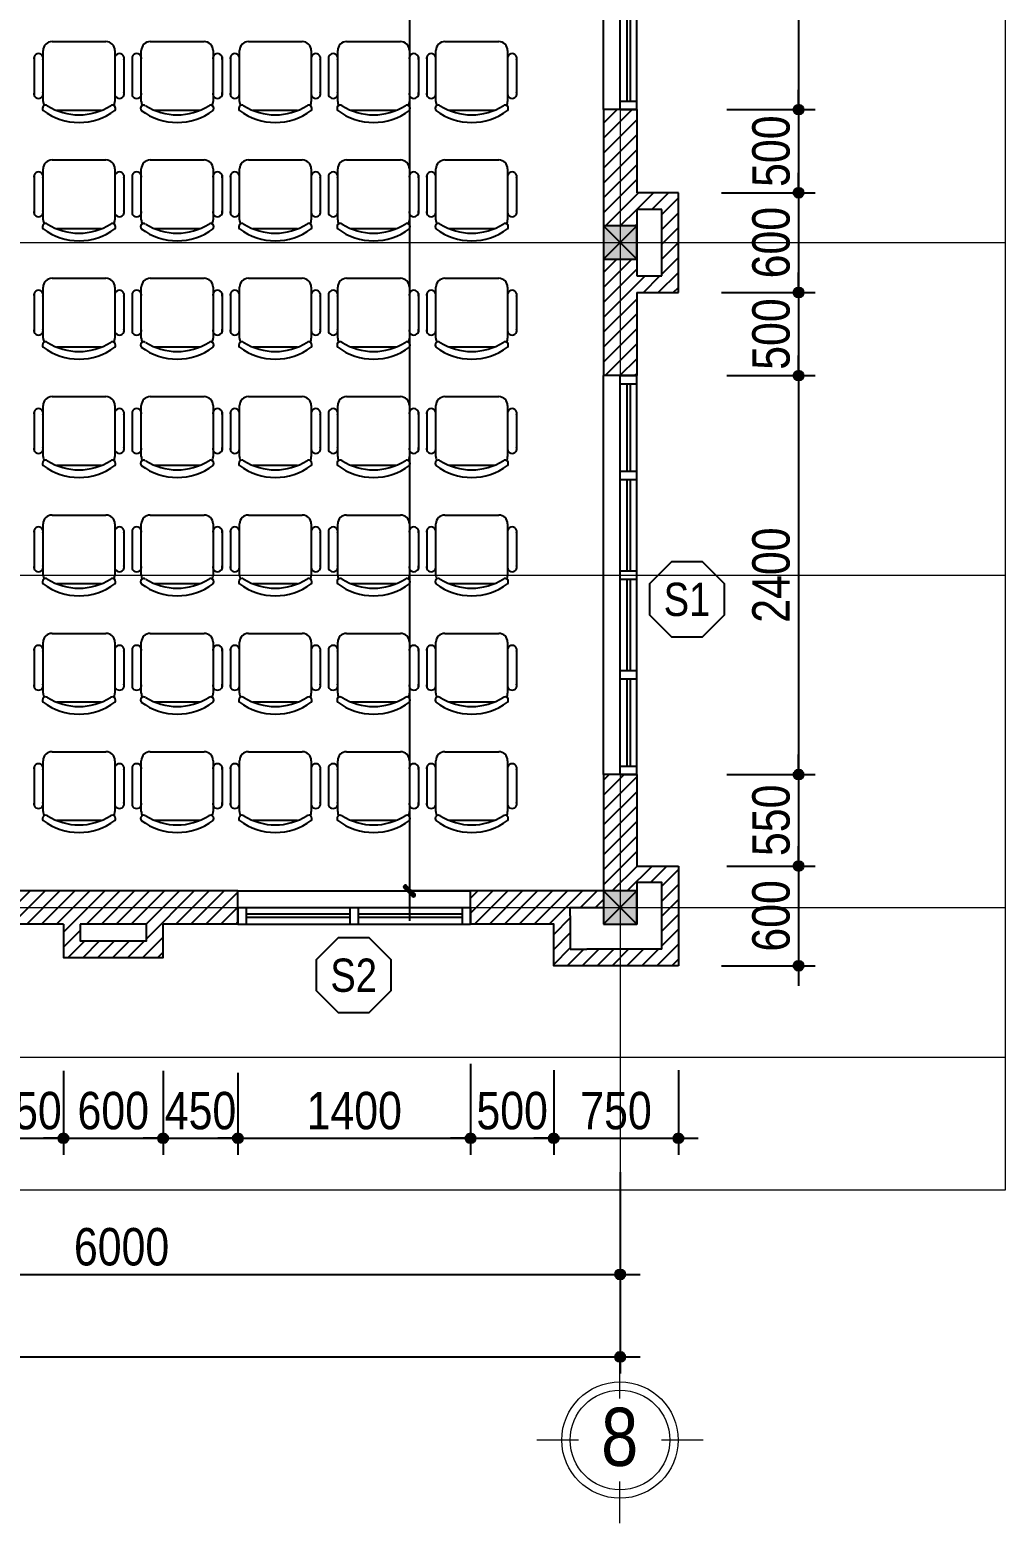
# Model space of a CAD drawing. Extents: x -79995 to 347433, y -157641 to 104789.
# Drawn here: x 16347 to 22215, y 58549 to 67531 of the extents above; entities that cross this region are included whole.
import ezdxf
from ezdxf.enums import TextEntityAlignment as Align

# ---------------------------------------------------------------- set-up
doc = ezdxf.new("R2010")
doc.units = 0
doc.linetypes.add('ACAD_ISO10W100', pattern=[18, 12, -3, 0, -3])
doc.layers.get('0').update_dxf_attribs({"color": 255, "linetype": 'CONTINUOUS'})
doc.layers.get('DEFPOINTS').update_dxf_attribs({"linetype": 'CONTINUOUS'})
for name, color, linetype in [('009', 251, 'CONTINUOUS'), ('DIM', 1, 'CONTINUOUS'), ('DOOR', 20, 'CONTINUOUS'), ('MEDIUM', 2, 'CONTINUOUS'), ('TAGS', 60, 'CONTINUOUS'), ('TUONG', 131, 'CONTINUOUS'), ('vat dung', 44, 'CONTINUOUS'), ('WALL', 4, 'CONTINUOUS')]:
    doc.layers.add(name, color=color, linetype=linetype)
doc.layers.add('TEN TRUC', color=3, linetype='CONTINUOUS', lineweight=18)
doc.layers.add('TRUC', color=24, linetype='CONTINUOUS', lineweight=0)
doc.styles.add('HEL-CONDENSE', font='')
doc.styles.add('KICHTHUOC', font='', dxfattribs={"width": 0.8})
doc.styles.add('VNI-HELVE-CONDENSEN', font='')
doc.styles.get('HEL-CONDENSE').set_extended_font_data('VNI-Helve-Condense')
doc.styles.get('KICHTHUOC').set_extended_font_data('VNI-Helve-Condense')
doc.styles.get('VNI-HELVE-CONDENSEN').set_extended_font_data('VNI-Helve-Condense')
doc.dimstyles.new('1-100', dxfattribs={"dimtxt": 200, "dimasz": 60, "dimexe": 0, "dimexo": 0, "dimgap": 70, "dimtad": 1, "dimtoh": 1, "dimdec": 0, "dimzin": 9, "dimdsep": 46, "dimtxsty": 'KICHTHUOC', "dimblk": 'KTHUOC', "dimcen": 15, "dimdle": 150, "dimclrd": 256, "dimclre": 256, "dimclrt": 7, "dimadec": 0, "dimazin": 0, "dimtfac": 1, "dimtdec": 0, "dimtix": 1, "dimtmove": 2, "dimatfit": 3, "dimfxl": 1, "dimtolj": 1, "dimtzin": 1, "dimarcsym": 0})
doc.dimstyles.new('D100', dxfattribs={"dimtxt": 225, "dimasz": 1.2, "dimexe": 100, "dimexo": 0, "dimgap": 50, "dimtad": 1, "dimdec": 0, "dimzin": 13, "dimdsep": 46, "dimtxsty": 'HEL-CONDENSE', "dimblk": 'D50', "dimcen": 0, "dimclrd": 1, "dimclre": 1, "dimclrt": 7, "dimadec": 0, "dimazin": 0, "dimtfac": 1, "dimtdec": 0, "dimtmove": 0, "dimatfit": 3, "dimldrblk": 'D50', "dimfxl": 1, "dimtolj": 1, "dimtzin": 13, "dimarcsym": 0})

# ---------------------------------------------------------------- blocks, each defined once
blk = doc.blocks.new('A$C419169B2')
at = {"layer": 'vat dung'}
for p, q in [((-166.4, 1192.5), (157.6, 1192.5)), ((-275.2, 1100.2), (-275.2, 870.7)), ((-220.4, 832.5), (-220.4, 1138.5)), ((211.6, 1138.5), (211.6, 832.5)), ((265.6, 1100.2), (265.6, 870.7)), ((129.5, 778.5), (-138.4, 778.5))]:
    blk.add_line(p, q, dxfattribs=at)
for centre, radius, start, end in [((-166.4, 1138.5), 54, 90, 180), ((157.6, 1138.5), 54, 0, 90), ((-248.2, 1092.3), 28.1, 343.7398, 196.2602), ((238.6, 1092.3), 28.1, 343.7398, 196.2602), ((-248.2, 878.6), 28.1, 163.7398, 16.2602), ((-204.6, 790.3), 19.7, 57.97259, 216.69006), ((-166.4, 832.5), 54, 180, 207.58444), ((195.7, 790.3), 19.7, 323.30994, 122.02741), ((157.6, 832.5), 54, 332.41556, 0), ((238.6, 878.6), 28.1, 163.7398, 16.2602), ((-4.4, 1066.5), 360, 233.1301, 306.8699), ((-4.4, 1105.6), 353.5, 237.57575, 302.42425)]:
    blk.add_arc(centre, radius, start, end, dxfattribs=at)
blk = doc.blocks.new('s11')
at = {"layer": 'DOOR'}
for p, q in [((0, 0), (0, -100)), ((1400, 0), (0, 0)), ((50, 0), (50, -100)), ((1350, 0), (1350, -100)), ((1400, 0), (1400, -100)), ((1400, -100), (0, -100))]:
    blk.add_line(p, q, dxfattribs=at)
at = {"layer": 'DOOR', "linetype": 'ByBlock', "lineweight": -2}
for p, q in [((675, -100), (675, 0)), ((725, -100), (725, 0))]:
    blk.add_line(p, q, dxfattribs=at)
at = {"layer": 'DOOR', "color": 251}
for p, q in [((50, -40), (675, -40)), ((50, -60), (675, -60)), ((725, -40), (1350, -40)), ((725, -60), (1350, -60))]:
    blk.add_line(p, q, dxfattribs=at)
blk = doc.blocks.new('A$C1CA434F2')
at = {"layer": 'DOOR'}
for p, q in [((-289.1, -309.3), (-289.1, -409.3)), ((-289.1, -309.3), (2110.9, -309.3)), ((-239.1, -309.3), (-239.1, -409.3)), ((885.9, -309.3), (885.9, -409.3)), ((935.9, -309.3), (935.9, -409.3)), ((1486.2, -309.3), (1486.2, -409.3)), ((1536.2, -309.3), (1536.2, -409.3)), ((2060.9, -309.3), (2060.9, -409.3)), ((2110.9, -309.3), (2110.9, -409.3)), ((-289.1, -409.3), (2110.9, -409.3))]:
    blk.add_line(p, q, dxfattribs=at)
at = {"layer": 'DOOR', "color": 251}
for p, q in [((285.2, -349.3), (-239.1, -349.3)), ((885.9, -349.3), (335.2, -349.3)), ((1486.2, -349.3), (935.9, -349.3)), ((2060.9, -349.3), (1536.2, -349.3)), ((285.2, -369.3), (-239.1, -369.3)), ((885.9, -369.3), (335.2, -369.3)), ((1486.2, -369.3), (935.9, -369.3)), ((2060.9, -369.3), (1536.2, -369.3))]:
    blk.add_line(p, q, dxfattribs=at)
at = {"layer": 'DOOR', "linetype": 'ByBlock', "lineweight": -2}
for p, q in [((285.2, -409.3), (285.2, -309.3)), ((335.2, -409.3), (335.2, -309.3))]:
    blk.add_line(p, q, dxfattribs=at)
blk = doc.blocks.new('D50')
at = {"layer": 'DIM'}
blk.add_hatch(color=256, dxfattribs=at).paths.add_polyline_path([(25, 0, 1), (-25, 0, 1)])
blk.add_line((25, 0), (100, 0), dxfattribs=at)
blk.add_circle((0, 0), 25, dxfattribs=at)
blk = doc.blocks.new('*D403')
at = {"layer": 'DEFPOINTS', "color": 0, "transparency": 16777216}
for p in [(13898.5, 60660.4), (19898.5, 60660.4), (19898.5, 60045.2)]:
    blk.add_point(p, dxfattribs=at)
at = {"layer": 'DIM', "color": 1, "lineweight": -2, "transparency": 16777216}
for p, q in [((13898.5, 60660.4), (13898.5, 59945.2)), ((19898.5, 60660.4), (19898.5, 59945.2)), ((13899.7, 60045.2), (19897.3, 60045.2))]:
    blk.add_line(p, q, dxfattribs=at)
at = {"layer": 'DIM', "color": 1, "lineweight": -2, "transparency": 16777216, "xscale": 1.199999999999999, "yscale": 1.199999999999999, "zscale": 1.199999999999999, "rotation": 180}
blk.add_blockref('D50', (13898.5, 60045.2), dxfattribs=at)
at = {"layer": 'DIM', "color": 1, "lineweight": -2, "transparency": 16777216, "xscale": 1.199999999999999, "yscale": 1.199999999999999, "zscale": 1.199999999999999}
blk.add_blockref('D50', (19898.5, 60045.2), dxfattribs=at)
at = {"layer": 'DIM', "color": 7, "transparency": 16777216, "insert": (16898.5, 60210.1), "char_height": 225, "attachment_point": 5, "style": 'HEL-CONDENSE'}
blk.add_mtext('\\A1;6000', dxfattribs=at)
blk = doc.blocks.new('*D404')
at = {"layer": 'DEFPOINTS', "color": 0, "transparency": 16777216}
for p in [(-13101.5, 60660.4), (19898.5, 60660.4), (19898.5, 59549)]:
    blk.add_point(p, dxfattribs=at)
at = {"layer": 'DIM', "color": 1, "lineweight": -2, "transparency": 16777216}
for p, q in [((-13101.5, 60660.4), (-13101.5, 59449)), ((19898.5, 60660.4), (19898.5, 59449)), ((-13100.3, 59549), (19897.3, 59549))]:
    blk.add_line(p, q, dxfattribs=at)
at = {"layer": 'DIM', "color": 1, "lineweight": -2, "transparency": 16777216, "xscale": 1.199999999999999, "yscale": 1.199999999999999, "zscale": 1.199999999999999, "rotation": 180}
blk.add_blockref('D50', (-13101.5, 59549), dxfattribs=at)
at = {"layer": 'DIM', "color": 1, "lineweight": -2, "transparency": 16777216, "xscale": 1.199999999999999, "yscale": 1.199999999999999, "zscale": 1.199999999999999}
blk.add_blockref('D50', (19898.5, 59549), dxfattribs=at)
at = {"layer": 'DIM', "color": 7, "transparency": 16777216, "insert": (3398.5, 59713.9), "char_height": 225, "attachment_point": 5, "style": 'HEL-CONDENSE'}
blk.add_mtext('\\A1;33000', dxfattribs=at)
blk = doc.blocks.new('A$C206177D3')
at = {"layer": 'TEN TRUC', "ltscale": 1000}
for p, q in [((-36.6, 240.1), (-36.6, 490.1)), ((-286.6, -9.9), (-536.6, -9.9)), ((463.4, -9.9), (213.4, -9.9)), ((-36.6, -509.9), (-36.6, -259.9))]:
    blk.add_line(p, q, dxfattribs=at)
blk.add_circle((-36.6, -9.9), 350, dxfattribs=at)
at = {"layer": 'TEN TRUC', "color": 254, "ltscale": 1000}
blk.add_circle((-36.6, -9.9), 300, dxfattribs=at)
blk = doc.blocks.new('A$C225A2996')
at = {"layer": 'WALL'}
blk.add_hatch(color=4, dxfattribs=at).paths.add_polyline_path([(531.4, 81.6), (731.4, 81.6), (731.4, 281.6), (531.4, 281.6)])
at = {"layer": 'WALL', "color": 4}
for p, q in [((531.4, 281.6), (731.4, 81.6)), ((531.4, 81.6), (731.4, 281.6))]:
    blk.add_line(p, q, dxfattribs=at)
blk.add_lwpolyline([(531.4, 81.6), (731.4, 81.6), (731.4, 281.6), (531.4, 281.6)], close=True, dxfattribs=at)
blk = doc.blocks.new('KH-CUADI')
at = {"layer": 'TAGS'}
blk.add_lwpolyline([(-124, 300), (-300, 124), (-300, -124), (-124, -300), (124, -300), (300, -124), (300, 124), (124, 300)], close=True, dxfattribs=at)
at = {"layer": 'TAGS', "style": 'VNI-HELVE-CONDENSEN'}
blk.add_attdef('D', text='', height=300, dxfattribs=at).set_placement((0, 0), align=Align.MIDDLE)
blk = doc.blocks.new('*D419')
at = {"layer": 'DEFPOINTS', "color": 0, "transparency": 16777216}
for p in [(20541, 69451.7), (20541, 67051.7), (20972.1, 67051.7)]:
    blk.add_point(p, dxfattribs=at)
at = {"layer": 'DIM', "color": 1, "lineweight": -2, "transparency": 16777216}
for p, q in [((20541, 69451.7), (21072.1, 69451.7)), ((20972.1, 69450.5), (20972.1, 67052.9)), ((20541, 67051.7), (21072.1, 67051.7))]:
    blk.add_line(p, q, dxfattribs=at)
at = {"layer": 'DIM', "color": 1, "lineweight": -2, "transparency": 16777216, "xscale": 1.199999999999999, "yscale": 1.199999999999999, "zscale": 1.199999999999999}
for p, rotation in [((20972.1, 69451.7), 90), ((20972.1, 67051.7), 270)]:
    blk.add_blockref('D50', p, dxfattribs=dict(at, rotation=rotation))
at = {"layer": 'DIM', "color": 7, "transparency": 16777216, "insert": (20807.2, 68251.7), "char_height": 225, "attachment_point": 5, "rotation": 90, "style": 'HEL-CONDENSE'}
blk.add_mtext('\\A1;2400', dxfattribs=at)
blk = doc.blocks.new('*D420')
at = {"layer": 'DEFPOINTS', "color": 0, "transparency": 16777216}
for p in [(20541, 67051.7), (20507.4, 66551.7), (20972.1, 66551.7)]:
    blk.add_point(p, dxfattribs=at)
at = {"layer": 'DIM', "color": 1, "lineweight": -2, "transparency": 16777216}
for p, q in [((20541, 67051.7), (21072.1, 67051.7)), ((20972.1, 67050.5), (20972.1, 66552.9)), ((20507.4, 66551.7), (21072.1, 66551.7))]:
    blk.add_line(p, q, dxfattribs=at)
at = {"layer": 'DIM', "color": 1, "lineweight": -2, "transparency": 16777216, "xscale": 1.199999999999999, "yscale": 1.199999999999999, "zscale": 1.199999999999999}
for p, rotation in [((20972.1, 67051.7), 90), ((20972.1, 66551.7), 270)]:
    blk.add_blockref('D50', p, dxfattribs=dict(at, rotation=rotation))
at = {"layer": 'DIM', "color": 7, "transparency": 16777216, "insert": (20807.2, 66801.7), "char_height": 225, "attachment_point": 5, "rotation": 90, "style": 'HEL-CONDENSE'}
blk.add_mtext('\\A1;500', dxfattribs=at)
blk = doc.blocks.new('*D421')
at = {"layer": 'DEFPOINTS', "color": 0, "transparency": 16777216}
for p in [(20507.4, 66551.7), (20507.4, 65951.7), (20972.1, 65951.7)]:
    blk.add_point(p, dxfattribs=at)
at = {"layer": 'DIM', "color": 1, "lineweight": -2, "transparency": 16777216}
for p, q in [((20507.4, 66551.7), (21072.1, 66551.7)), ((20972.1, 66550.5), (20972.1, 65952.9)), ((20507.4, 65951.7), (21072.1, 65951.7))]:
    blk.add_line(p, q, dxfattribs=at)
at = {"layer": 'DIM', "color": 1, "lineweight": -2, "transparency": 16777216, "xscale": 1.199999999999999, "yscale": 1.199999999999999, "zscale": 1.199999999999999}
for p, rotation in [((20972.1, 66551.7), 90), ((20972.1, 65951.7), 270)]:
    blk.add_blockref('D50', p, dxfattribs=dict(at, rotation=rotation))
at = {"layer": 'DIM', "color": 7, "transparency": 16777216, "insert": (20807.2, 66251.7), "char_height": 225, "attachment_point": 5, "rotation": 90, "style": 'HEL-CONDENSE'}
blk.add_mtext('\\A1;600', dxfattribs=at)
blk = doc.blocks.new('*D422')
at = {"layer": 'DEFPOINTS', "color": 0, "transparency": 16777216}
for p in [(20507.4, 65951.7), (20541, 65451.7), (20972.1, 65451.7)]:
    blk.add_point(p, dxfattribs=at)
at = {"layer": 'DIM', "color": 1, "lineweight": -2, "transparency": 16777216}
for p, q in [((20507.4, 65951.7), (21072.1, 65951.7)), ((20972.1, 65950.5), (20972.1, 65452.9)), ((20541, 65451.7), (21072.1, 65451.7))]:
    blk.add_line(p, q, dxfattribs=at)
at = {"layer": 'DIM', "color": 1, "lineweight": -2, "transparency": 16777216, "xscale": 1.199999999999999, "yscale": 1.199999999999999, "zscale": 1.199999999999999}
for p, rotation in [((20972.1, 65951.7), 90), ((20972.1, 65451.7), 270)]:
    blk.add_blockref('D50', p, dxfattribs=dict(at, rotation=rotation))
at = {"layer": 'DIM', "color": 7, "transparency": 16777216, "insert": (20807.2, 65701.7), "char_height": 225, "attachment_point": 5, "rotation": 90, "style": 'HEL-CONDENSE'}
blk.add_mtext('\\A1;500', dxfattribs=at)
blk = doc.blocks.new('*D423')
at = {"layer": 'DEFPOINTS', "color": 0, "transparency": 16777216}
for p in [(20541, 65451.7), (20541, 63051.7), (20972.1, 63051.7)]:
    blk.add_point(p, dxfattribs=at)
at = {"layer": 'DIM', "color": 1, "lineweight": -2, "transparency": 16777216}
for p, q in [((20541, 65451.7), (21072.1, 65451.7)), ((20972.1, 65450.5), (20972.1, 63052.9)), ((20541, 63051.7), (21072.1, 63051.7))]:
    blk.add_line(p, q, dxfattribs=at)
at = {"layer": 'DIM', "color": 1, "lineweight": -2, "transparency": 16777216, "xscale": 1.199999999999999, "yscale": 1.199999999999999, "zscale": 1.199999999999999}
for p, rotation in [((20972.1, 65451.7), 90), ((20972.1, 63051.7), 270)]:
    blk.add_blockref('D50', p, dxfattribs=dict(at, rotation=rotation))
at = {"layer": 'DIM', "color": 7, "transparency": 16777216, "insert": (20807.2, 64251.7), "char_height": 225, "attachment_point": 5, "rotation": 90, "style": 'HEL-CONDENSE'}
blk.add_mtext('\\A1;2400', dxfattribs=at)
blk = doc.blocks.new('*D424')
at = {"layer": 'DEFPOINTS', "color": 0, "transparency": 16777216}
for p in [(20541, 63051.7), (20541, 62501.7), (20972.1, 62501.7)]:
    blk.add_point(p, dxfattribs=at)
at = {"layer": 'DIM', "color": 1, "lineweight": -2, "transparency": 16777216}
for p, q in [((20541, 63051.7), (21072.1, 63051.7)), ((20972.1, 63050.5), (20972.1, 62502.9)), ((20541, 62501.7), (21072.1, 62501.7))]:
    blk.add_line(p, q, dxfattribs=at)
at = {"layer": 'DIM', "color": 1, "lineweight": -2, "transparency": 16777216, "xscale": 1.199999999999999, "yscale": 1.199999999999999, "zscale": 1.199999999999999}
for p, rotation in [((20972.1, 63051.7), 90), ((20972.1, 62501.7), 270)]:
    blk.add_blockref('D50', p, dxfattribs=dict(at, rotation=rotation))
at = {"layer": 'DIM', "color": 7, "transparency": 16777216, "insert": (20807.2, 62776.7), "char_height": 225, "attachment_point": 5, "rotation": 90, "style": 'HEL-CONDENSE'}
blk.add_mtext('\\A1;550', dxfattribs=at)
blk = doc.blocks.new('*D425')
at = {"layer": 'DEFPOINTS', "color": 0, "transparency": 16777216}
for p in [(20541, 62501.7), (20507.4, 61901.7), (20972.1, 61901.7)]:
    blk.add_point(p, dxfattribs=at)
at = {"layer": 'DIM', "color": 1, "lineweight": -2, "transparency": 16777216}
for p, q in [((20541, 62501.7), (21072.1, 62501.7)), ((20972.1, 62500.5), (20972.1, 61902.9)), ((20507.4, 61901.7), (21072.1, 61901.7))]:
    blk.add_line(p, q, dxfattribs=at)
at = {"layer": 'DIM', "color": 1, "lineweight": -2, "transparency": 16777216, "xscale": 1.199999999999999, "yscale": 1.199999999999999, "zscale": 1.199999999999999}
for p, rotation in [((20972.1, 62501.7), 90), ((20972.1, 61901.7), 270)]:
    blk.add_blockref('D50', p, dxfattribs=dict(at, rotation=rotation))
at = {"layer": 'DIM', "color": 7, "transparency": 16777216, "insert": (20807.2, 62201.7), "char_height": 225, "attachment_point": 5, "rotation": 90, "style": 'HEL-CONDENSE'}
blk.add_mtext('\\A1;600', dxfattribs=at)
blk = doc.blocks.new('*D429')
at = {"layer": 'DEFPOINTS', "color": 0, "transparency": 16777216}
for p in [(16548.5, 61270.6), (16098.5, 61257.5), (16548.5, 60864.1)]:
    blk.add_point(p, dxfattribs=at)
at = {"layer": 'DIM', "color": 1, "lineweight": -2, "transparency": 16777216}
for p, q in [((16548.5, 61270.6), (16548.5, 60764.1)), ((16098.5, 61257.5), (16098.5, 60764.1)), ((16099.7, 60864.1), (16547.3, 60864.1))]:
    blk.add_line(p, q, dxfattribs=at)
at = {"layer": 'DIM', "color": 1, "lineweight": -2, "transparency": 16777216, "xscale": 1.199999999999999, "yscale": 1.199999999999999, "zscale": 1.199999999999999, "rotation": 180}
blk.add_blockref('D50', (16098.5, 60864.1), dxfattribs=at)
at = {"layer": 'DIM', "color": 1, "lineweight": -2, "transparency": 16777216, "xscale": 1.199999999999999, "yscale": 1.199999999999999, "zscale": 1.199999999999999}
blk.add_blockref('D50', (16548.5, 60864.1), dxfattribs=at)
at = {"layer": 'DIM', "color": 7, "transparency": 16777216, "insert": (16323.5, 61029), "char_height": 225, "attachment_point": 5, "style": 'HEL-CONDENSE'}
blk.add_mtext('\\A1;450', dxfattribs=at)
blk = doc.blocks.new('*D430')
at = {"layer": 'DEFPOINTS', "color": 0, "transparency": 16777216}
for p in [(16548.5, 61270.6), (17148.5, 61270.6), (17148.5, 60864.1)]:
    blk.add_point(p, dxfattribs=at)
at = {"layer": 'DIM', "color": 1, "lineweight": -2, "transparency": 16777216}
for p, q in [((16548.5, 61270.6), (16548.5, 60764.1)), ((17148.5, 61270.6), (17148.5, 60764.1)), ((16549.7, 60864.1), (17147.3, 60864.1))]:
    blk.add_line(p, q, dxfattribs=at)
at = {"layer": 'DIM', "color": 1, "lineweight": -2, "transparency": 16777216, "xscale": 1.199999999999999, "yscale": 1.199999999999999, "zscale": 1.199999999999999, "rotation": 180}
blk.add_blockref('D50', (16548.5, 60864.1), dxfattribs=at)
at = {"layer": 'DIM', "color": 1, "lineweight": -2, "transparency": 16777216, "xscale": 1.199999999999999, "yscale": 1.199999999999999, "zscale": 1.199999999999999}
blk.add_blockref('D50', (17148.5, 60864.1), dxfattribs=at)
at = {"layer": 'DIM', "color": 7, "transparency": 16777216, "insert": (16848.5, 61029), "char_height": 225, "attachment_point": 5, "style": 'HEL-CONDENSE'}
blk.add_mtext('\\A1;600', dxfattribs=at)
blk = doc.blocks.new('*D431')
at = {"layer": 'DEFPOINTS', "color": 0, "transparency": 16777216}
for p in [(17148.5, 61270.6), (17598.5, 61257.5), (17598.5, 60864.1)]:
    blk.add_point(p, dxfattribs=at)
at = {"layer": 'DIM', "color": 1, "lineweight": -2, "transparency": 16777216}
for p, q in [((17148.5, 61270.6), (17148.5, 60764.1)), ((17598.5, 61257.5), (17598.5, 60764.1)), ((17149.7, 60864.1), (17597.3, 60864.1))]:
    blk.add_line(p, q, dxfattribs=at)
at = {"layer": 'DIM', "color": 1, "lineweight": -2, "transparency": 16777216, "xscale": 1.199999999999999, "yscale": 1.199999999999999, "zscale": 1.199999999999999, "rotation": 180}
blk.add_blockref('D50', (17148.5, 60864.1), dxfattribs=at)
at = {"layer": 'DIM', "color": 1, "lineweight": -2, "transparency": 16777216, "xscale": 1.199999999999999, "yscale": 1.199999999999999, "zscale": 1.199999999999999}
blk.add_blockref('D50', (17598.5, 60864.1), dxfattribs=at)
at = {"layer": 'DIM', "color": 7, "transparency": 16777216, "insert": (17373.5, 61029), "char_height": 225, "attachment_point": 5, "style": 'HEL-CONDENSE'}
blk.add_mtext('\\A1;450', dxfattribs=at)
blk = doc.blocks.new('*D432')
at = {"layer": 'DEFPOINTS', "color": 0, "transparency": 16777216}
for p in [(18998.5, 61311.5), (17598.5, 61257.5), (18998.5, 60864.1)]:
    blk.add_point(p, dxfattribs=at)
at = {"layer": 'DIM', "color": 1, "lineweight": -2, "transparency": 16777216}
for p, q in [((18998.5, 61311.5), (18998.5, 60764.1)), ((17598.5, 61257.5), (17598.5, 60764.1)), ((17599.7, 60864.1), (18997.3, 60864.1))]:
    blk.add_line(p, q, dxfattribs=at)
at = {"layer": 'DIM', "color": 1, "lineweight": -2, "transparency": 16777216, "xscale": 1.199999999999999, "yscale": 1.199999999999999, "zscale": 1.199999999999999, "rotation": 180}
blk.add_blockref('D50', (17598.5, 60864.1), dxfattribs=at)
at = {"layer": 'DIM', "color": 1, "lineweight": -2, "transparency": 16777216, "xscale": 1.199999999999999, "yscale": 1.199999999999999, "zscale": 1.199999999999999}
blk.add_blockref('D50', (18998.5, 60864.1), dxfattribs=at)
at = {"layer": 'DIM', "color": 7, "transparency": 16777216, "insert": (18298.5, 61029), "char_height": 225, "attachment_point": 5, "style": 'HEL-CONDENSE'}
blk.add_mtext('\\A1;1400', dxfattribs=at)
blk = doc.blocks.new('*D433')
at = {"layer": 'DEFPOINTS', "color": 0, "transparency": 16777216}
for p in [(18998.5, 61311.5), (19498.5, 61274.6), (19498.5, 60864.1)]:
    blk.add_point(p, dxfattribs=at)
at = {"layer": 'DIM', "color": 1, "lineweight": -2, "transparency": 16777216}
for p, q in [((18998.5, 61311.5), (18998.5, 60764.1)), ((19498.5, 61274.6), (19498.5, 60764.1)), ((18999.7, 60864.1), (19497.3, 60864.1))]:
    blk.add_line(p, q, dxfattribs=at)
at = {"layer": 'DIM', "color": 1, "lineweight": -2, "transparency": 16777216, "xscale": 1.199999999999999, "yscale": 1.199999999999999, "zscale": 1.199999999999999, "rotation": 180}
blk.add_blockref('D50', (18998.5, 60864.1), dxfattribs=at)
at = {"layer": 'DIM', "color": 1, "lineweight": -2, "transparency": 16777216, "xscale": 1.199999999999999, "yscale": 1.199999999999999, "zscale": 1.199999999999999}
blk.add_blockref('D50', (19498.5, 60864.1), dxfattribs=at)
at = {"layer": 'DIM', "color": 7, "transparency": 16777216, "insert": (19248.5, 61029), "char_height": 225, "attachment_point": 5, "style": 'HEL-CONDENSE'}
blk.add_mtext('\\A1;500', dxfattribs=at)
blk = doc.blocks.new('*D434')
at = {"layer": 'DEFPOINTS', "color": 0, "transparency": 16777216}
for p in [(19498.5, 61274.6), (20248.5, 61274.6), (20248.5, 60864.1)]:
    blk.add_point(p, dxfattribs=at)
at = {"layer": 'DIM', "color": 1, "lineweight": -2, "transparency": 16777216}
for p, q in [((19498.5, 61274.6), (19498.5, 60764.1)), ((20248.5, 61274.6), (20248.5, 60764.1)), ((19499.7, 60864.1), (20247.3, 60864.1))]:
    blk.add_line(p, q, dxfattribs=at)
at = {"layer": 'DIM', "color": 1, "lineweight": -2, "transparency": 16777216, "xscale": 1.199999999999999, "yscale": 1.199999999999999, "zscale": 1.199999999999999, "rotation": 180}
blk.add_blockref('D50', (19498.5, 60864.1), dxfattribs=at)
at = {"layer": 'DIM', "color": 1, "lineweight": -2, "transparency": 16777216, "xscale": 1.199999999999999, "yscale": 1.199999999999999, "zscale": 1.199999999999999}
blk.add_blockref('D50', (20248.5, 60864.1), dxfattribs=at)
at = {"layer": 'DIM', "color": 7, "transparency": 16777216, "insert": (19873.5, 61029), "char_height": 225, "attachment_point": 5, "style": 'HEL-CONDENSE'}
blk.add_mtext('\\A1;750', dxfattribs=at)
blk = doc.blocks.new('KTHUOC')
at = {"ltscale": 50}
h = blk.add_hatch(color=256, dxfattribs=at)
edge = h.paths.add_edge_path()
edge.add_line((0.28, 0.53), (-0.53, -0.28))
edge.add_arc((-0.41, -0.41), 0.175, 135, 225)
edge.add_arc((-0.41, -0.41), 0.175, 225, 315)
edge.add_line((-0.28, -0.53), (0.53, 0.28))
edge.add_arc((0.41, 0.41), 0.175, 315, 405)
edge.add_arc((0.41, 0.41), 0.175, 45, 135)
for p, q in [((0, -2), (0, 2)), ((-3, 0), (3, 0))]:
    blk.add_line(p, q)
blk.add_lwpolyline([(0.28, 0.53), (-0.53, -0.28, 0.414214), (-0.53, -0.53), (-0.53, -0.53, 0.414214), (-0.28, -0.53), (0.53, 0.28, 0.414214), (0.53, 0.53), (0.53, 0.53, 0.414214)], format="xyb", close=True)
blk = doc.blocks.new('*D608')
at = {"layer": '009', "lineweight": -2, "transparency": 16777216}
for p, q in [((19141.8, 73751.7), (18630.6, 73751.7)), ((18630.6, 73691.7), (18630.6, 62411.7)), ((19141.8, 62351.7), (18630.6, 62351.7))]:
    blk.add_line(p, q, dxfattribs=at)
at = {"layer": 'DEFPOINTS', "color": 0, "transparency": 16777216}
for p in [(19141.8, 73751.7), (18630.6, 62351.7), (19141.8, 62351.7)]:
    blk.add_point(p, dxfattribs=at)
at = {"layer": '009', "lineweight": -2, "transparency": 16777216, "xscale": 60, "yscale": 60, "zscale": 60}
for p, rotation in [((18630.6, 73751.7), 90), ((18630.6, 62351.7), 270)]:
    blk.add_blockref('KTHUOC', p, dxfattribs=dict(at, rotation=rotation))
at = {"layer": '009', "color": 7, "transparency": 16777216, "insert": (18458.5, 68051.7), "char_height": 200, "attachment_point": 5, "rotation": 90, "style": 'KICHTHUOC'}
blk.add_mtext('\\A1;11400', dxfattribs=at)

msp = doc.modelspace()

# ---------------------------------------------------------------- hatches: boundary and pattern name
at = {"layer": '009'}
h = msp.add_hatch(dxfattribs=at)
h.set_pattern_fill('ANSI31', color=256, scale=20, style=0)
h.set_pattern_definition([(45, (-1316106.72, -268894.454), (-44.9012806, 44.9012806), [])])
h.paths.add_polyline_path([(13998.452, 63051.712), (13798.452, 63051.712), (13798.452, 62501.712), (13598.452, 62501.712), (13598.452, 61901.712), (14198.452, 61901.712), (14198.452, 62151.712), (14598.452, 62151.712), (14598.452, 62351.712), (13998.452, 62351.712), (13998.452, 62151.712), (14098.452, 62151.712), (14098.452, 62001.712), (13698.452, 62001.712), (13698.452, 62401.712), (13798.452, 62401.712), (13798.452, 62351.712), (13998.452, 62351.712)])
h.paths.add_polyline_path([(17598.452, 62351.712), (15998.452, 62351.712), (15998.452, 62151.712), (16548.452, 62151.712), (16548.452, 61951.712), (17148.452, 61951.712), (17148.452, 62151.712), (17598.452, 62151.712)])
h.paths.add_polyline_path([(16648.452, 62151.712), (17048.452, 62151.712), (17048.452, 62051.712), (16648.452, 62051.712)], flags=16)
h.paths.add_polyline_path([(19798.452, 62351.712), (18998.452, 62351.712), (18998.452, 62151.712), (19498.452, 62151.712), (19498.452, 61901.712), (20248.452, 61901.712), (20248.452, 62501.712), (19998.452, 62501.712), (19998.452, 63051.712), (19798.452, 63051.712), (19798.452, 62351.712), (19998.452, 62351.712), (19998.452, 62401.712), (20148.452, 62401.712), (20148.452, 62001.712), (19698.452, 62001.712), (19598.452, 62001.712), (19598.452, 62201.712), (19598.452, 62251.712), (19798.452, 62251.712)])
h.paths.add_polyline_path([(20248.452, 66551.712), (19998.452, 66551.712), (19998.452, 67051.712), (19798.452, 67051.712), (19798.452, 66351.712), (19998.452, 66351.712), (19998.452, 66451.712), (20148.452, 66451.712), (20148.452, 66051.712), (19998.452, 66051.712), (19998.452, 66151.712), (19798.452, 66151.712), (19798.452, 65951.712), (19798.452, 65451.712), (19998.452, 65451.712), (19998.452, 65951.712), (20248.452, 65951.712)])

# ---------------------------------------------------------------- linework, layer by layer
at = {"layer": 'MEDIUM'}
for p, q in [((19798.452, 67051.712), (19798.452, 69451.712)), ((19798.452, 63051.712), (19798.452, 65451.712)), ((17598.452, 62351.712), (18998.452, 62351.712))]:
    msp.add_line(p, q, dxfattribs=at)
at = {"layer": 'TRUC', "linetype": 'ACAD_ISO10W100', "ltscale": 0.2}
msp.add_lwpolyline([(-15555.532, 76977.493), (22214.78, 76977.493), (22214.78, 60551.712), (-15555.532, 60551.712)], close=True, dxfattribs=at)
for points in [[(19898.452, 76977.493), (19898.452, 60551.712)], [(-15555.532, 66251.712), (22214.78, 66251.712)], [(-15555.532, 64251.712), (22214.78, 64251.712)], [(-15555.532, 62251.712), (22214.78, 62251.712)], [(-15555.532, 61351.712), (22214.78, 61351.712)]]:
    msp.add_lwpolyline(points, dxfattribs=at)
at = {"layer": 'TUONG'}
for p, q in [((19998.452, 67051.712), (19798.452, 67051.712)), ((19798.452, 66551.712), (19798.452, 65951.712)), ((20248.452, 66551.712), (19998.452, 66551.712)), ((20248.452, 65951.712), (20248.452, 66551.712)), ((20148.452, 66451.712), (19998.452, 66451.712)), ((20148.452, 66051.712), (20148.452, 66451.712)), ((19998.452, 66051.712), (20148.452, 66051.712)), ((19998.452, 65951.712), (20248.452, 65951.712)), ((19998.452, 65451.712), (19798.452, 65451.712)), ((19998.452, 63051.712), (19798.452, 63051.712)), ((19998.452, 63051.712), (19998.452, 62501.712)), ((19998.452, 62501.712), (20248.452, 62501.712)), ((20248.452, 62501.712), (20248.452, 61901.712)), ((17598.452, 62151.712), (17598.452, 62351.712)), ((18998.452, 62151.712), (18998.452, 62351.712)), ((19998.452, 62401.712), (19998.452, 62151.712)), ((19598.452, 62201.712), (19598.452, 62001.712)), ((20148.452, 62001.712), (19698.452, 62001.712))]:
    msp.add_line(p, q, dxfattribs=at)
at = {"layer": 'TUONG', "color": 4}
msp.add_line((19598.452, 62001.712), (19698.452, 62001.712), dxfattribs=at)
at = {"layer": 'TUONG'}
for points in [[(19798.452, 67051.712), (19798.452, 65451.712)], [(19998.452, 67051.712), (19998.452, 66551.712)], [(19998.452, 66451.712), (19998.452, 66051.712)], [(19998.452, 65951.712), (19998.452, 65451.712)], [(19798.452, 63051.712), (19798.452, 62326.712)], [(17598.452, 62351.712), (15998.452, 62351.712)], [(19798.452, 62351.712), (18998.452, 62351.712)], [(16548.452, 62151.712), (15998.452, 62151.712)], [(16548.452, 62151.712), (16548.452, 61951.712), (17148.452, 61951.712), (17148.452, 62151.712)], [(17048.452, 62151.712), (16648.452, 62151.712)], [(16648.452, 62151.712), (16648.452, 62051.712), (17048.452, 62051.712), (17048.452, 62151.712)], [(17598.452, 62151.712), (17148.452, 62151.712)], [(20248.452, 61901.712), (19498.452, 61901.712), (19498.452, 62151.712), (18998.452, 62151.712)]]:
    msp.add_lwpolyline(points, dxfattribs=at)
at = {"layer": 'TUONG', "color": 4}
for points in [[(20148.452, 62001.712), (20148.452, 62401.712), (19998.452, 62401.712)], [(19598.452, 62201.712), (19598.452, 62251.712), (19798.452, 62251.712)]]:
    msp.add_lwpolyline(points, dxfattribs=at)

# ---------------------------------------------------------------- block references
at = {"layer": 'DOOR', "rotation": 90}
for p in [(19589.168, 67340.807), (19589.168, 63340.807)]:
    msp.add_blockref('A$C1CA434F2', p, dxfattribs=at)
at = {"layer": 'DOOR', "xscale": -1}
msp.add_blockref('s11', (18998.452, 62251.712), dxfattribs=at)
at = {"layer": 'TAGS', "linetype": 'Continuous'}
ref = msp.add_blockref('KH-CUADI', (20300.532, 64105.786), dxfattribs=dict(at, xscale=0.75, yscale=0.75, zscale=0.75, rotation=180))
ref.add_attrib('D', 'S1', dxfattribs={"color": 7, "height": 200, "style": 'VNI-HELVE-CONDENSEN'}).set_placement((20300.532, 64105.786), align=Align.MIDDLE)
ref = msp.add_blockref('KH-CUADI', (18294.826, 61845.018), dxfattribs=dict(at, xscale=0.75, yscale=0.75, zscale=0.75, rotation=180))
ref.add_attrib('D', 'S2', dxfattribs={"color": 7, "height": 200, "style": 'VNI-HELVE-CONDENSEN'}).set_placement((18294.826, 61845.018), align=Align.MIDDLE)
at = {"layer": 'TEN TRUC', "ltscale": 1000}
ref = msp.add_blockref('A$C206177D3', (19933.874, 59058.894), dxfattribs=at)
ref.add_attrib('A', '8', dxfattribs={"layer": 'TAGS', "color": 7, "ltscale": 1000, "height": 350, "style": 'VNI-HELVE-CONDENSEN'}).set_placement((19895.57, 58893.256), align=Align.CENTER)
at = {"layer": 'TUONG', "color": 4}
for p in [(19267.062, 66070.079), (19267.062, 62070.079)]:
    msp.add_blockref('A$C225A2996', p, dxfattribs=at)
at = {"layer": 'vat dung', "linetype": 'ByBlock', "lineweight": -2}
for p in [(16646.81, 66268.199), (17237.566, 66268.199), (17828.322, 66268.199), (18419.077, 66268.199), (19009.833, 66268.199), (16646.81, 65556.326), (17237.566, 65556.326), (17828.322, 65556.326), (18419.077, 65556.326), (19009.833, 65556.326), (16646.81, 64844.453), (17237.566, 64844.453), (17828.322, 64844.453), (18419.077, 64844.453), (19009.833, 64844.453), (16646.81, 64132.581), (17237.566, 64132.581), (17828.322, 64132.581), (18419.077, 64132.581), (19009.833, 64132.581), (16646.81, 63420.708), (17237.566, 63420.708), (17828.322, 63420.708), (18419.077, 63420.708), (19009.833, 63420.708), (16646.81, 62708.835), (17237.566, 62708.835), (17828.322, 62708.835), (18419.077, 62708.835), (19009.833, 62708.835), (16646.81, 61996.962), (17237.566, 61996.962), (17828.322, 61996.962), (18419.077, 61996.962), (19009.833, 61996.962)]:
    msp.add_blockref('A$C419169B2', p, dxfattribs=at)

# ---------------------------------------------------------------- dimensions: what is measured, and where the dimension line sits
at = {"layer": '009'}
dim = msp.add_linear_dim(base=(18630.633, 62351.712), p1=(19141.816, 73751.712), p2=(19141.816, 62351.712), angle=90, dimstyle='1-100', dxfattribs=at)
dim.commit()
dim.dimension.update_dxf_attribs({"geometry": '*D608', "text_midpoint": (18458.499, 68051.712)})
at = {"layer": 'DIM'}
for base, p1, p2, angle, picture, middle in [((20972.141, 67051.712), (20540.972, 69451.712), (20540.972, 67051.712), 90, '*D419', (20807.241, 68251.712)), ((20972.141, 65951.712), (20507.387, 66551.712), (20507.387, 65951.712), 90, '*D421', (20807.241, 66251.712)), ((20972.141, 63051.712), (20540.972, 65451.712), (20540.972, 63051.712), 90, '*D423', (20807.241, 64251.712)), ((20972.141, 62501.712), (20540.972, 63051.712), (20540.972, 62501.712), 90, '*D424', (20807.241, 62776.712)), ((20972.141, 61901.712), (20540.972, 62501.712), (20507.387, 61901.712), 90, '*D425', (20807.241, 62201.712)), ((19898.452, 60045.215), (13898.452, 60660.351), (19898.452, 60660.351), 180, '*D403', (16898.452, 60210.115))]:
    dim = msp.add_linear_dim(base=base, p1=p1, p2=p2, angle=angle, dimstyle='D100', override={"dimtmove": 1}, dxfattribs=at)
    dim.commit()
    dim.dimension.update_dxf_attribs({"geometry": picture, "text_midpoint": middle})
for base, p1, p2, picture, middle in [((20972.141, 66551.712), (20540.972, 67051.712), (20507.387, 66551.712), '*D420', (20972.141, 66801.712)), ((20972.141, 65451.712), (20507.387, 65951.712), (20540.972, 65451.712), '*D422', (20972.141, 65701.712))]:
    dim = msp.add_linear_dim(base=base, p1=p1, p2=p2, angle=90, dimstyle='D100', override={"dimtmove": 1}, dxfattribs=at)
    dim.commit()
    dim.dimension.update_dxf_attribs({"geometry": picture, "text_midpoint": middle, "dimtype": 160})
for base, p1, p2, picture, middle in [((16548.452, 60864.119), (16098.452, 61257.515), (16548.452, 61270.568), '*D429', (16323.452, 60864.119)), ((17598.452, 60864.119), (17148.452, 61270.568), (17598.452, 61257.515), '*D431', (17373.452, 60864.119)), ((19498.452, 60864.119), (18998.452, 61311.547), (19498.452, 61274.599), '*D433', (19248.452, 60864.119))]:
    dim = msp.add_linear_dim(base=base, p1=p1, p2=p2, dimstyle='D100', override={"dimtmove": 1}, dxfattribs=at)
    dim.commit()
    dim.dimension.update_dxf_attribs({"geometry": picture, "text_midpoint": middle, "dimtype": 160})
for base, p1, p2, picture, middle in [((17148.452, 60864.119), (16548.452, 61270.568), (17148.452, 61270.568), '*D430', (16848.452, 61029.019)), ((18998.452, 60864.119), (17598.452, 61257.515), (18998.452, 61311.547), '*D432', (18298.452, 61029.019)), ((20248.452, 60864.119), (19498.452, 61274.599), (20248.452, 61274.599), '*D434', (19873.452, 61029.019))]:
    dim = msp.add_linear_dim(base=base, p1=p1, p2=p2, dimstyle='D100', override={"dimtmove": 1}, dxfattribs=at)
    dim.commit()
    dim.dimension.update_dxf_attribs({"geometry": picture, "text_midpoint": middle})
dim = msp.add_aligned_dim(p1=(-13101.548, 60660.351), p2=(19898.452, 60660.351), distance=-1111.311, dimstyle='D100', dxfattribs=at)
dim.commit()
dim.dimension.update_dxf_attribs({"geometry": '*D404', "text_midpoint": (3398.452, 59713.941)})

doc.saveas('drawing.dxf')
